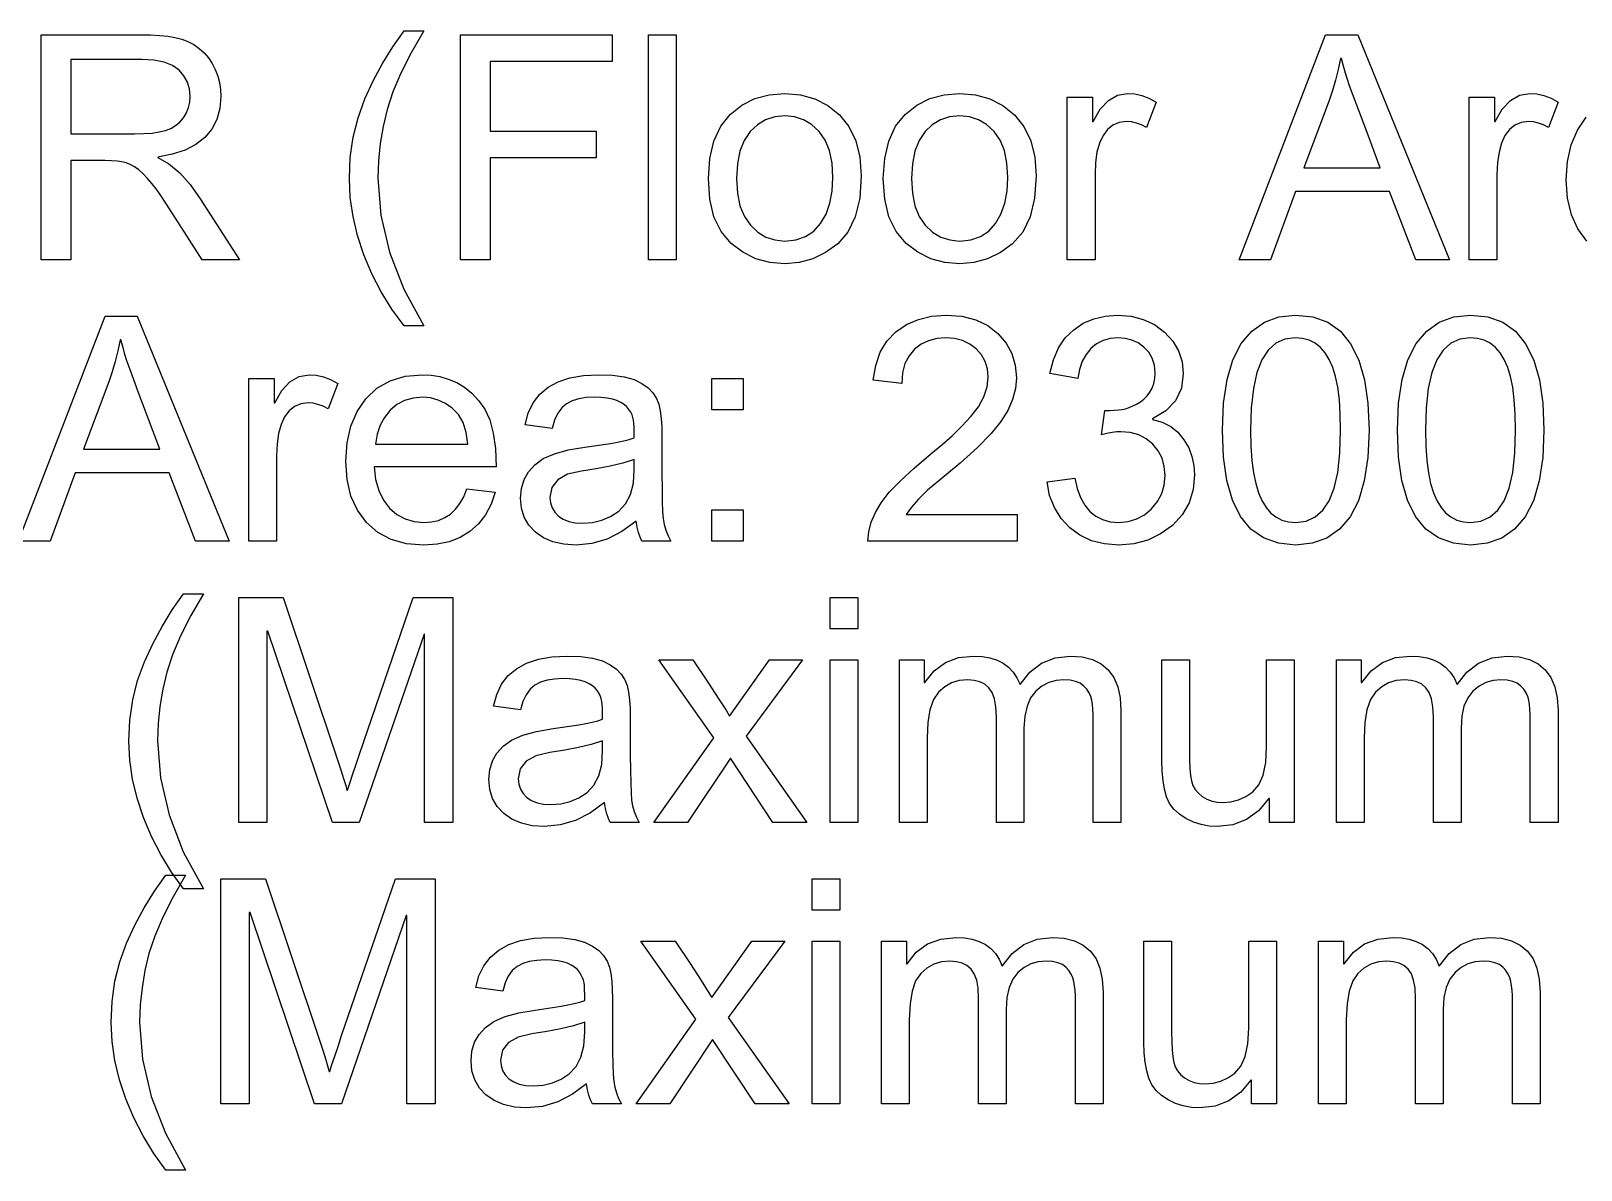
# Model space of a CAD drawing. Header units: metres. Extents: x -522 to 329, y -382 to 480.
# Drawn here: x -31.73 to -17.96, y -17.59 to -7.47 of the extents above; entities that cross this region are included whole.
import ezdxf

# ---------------------------------------------------------------- set-up
doc = ezdxf.new("R2010")
doc.units = ezdxf.units.M
doc.layers.add('METRICS', color=7, linetype='Continuous')

msp = doc.modelspace()

# ---------------------------------------------------------------- linework, layer by layer
at = {"layer": 'METRICS'}
for points in [[(-29.876, -9.5), (-30.209, -9.5), (-30.344, -9.287), (-30.451, -9.119), (-30.53, -8.997), (-30.58, -8.92), (-30.616, -8.868), (-30.654, -8.82), (-30.692, -8.776), (-30.732, -8.735), (-30.771, -8.7), (-30.809, -8.672), (-30.846, -8.652), (-30.882, -8.638), (-30.92, -8.629), (-30.964, -8.622), (-31.013, -8.619), (-31.068, -8.617), (-31.374, -8.617), (-31.374, -9.5), (-31.638, -9.5), (-31.638, -7.5), (-30.753, -7.5), (-30.666, -7.501), (-30.586, -7.506), (-30.514, -7.513), (-30.449, -7.523), (-30.389, -7.538), (-30.334, -7.559), (-30.282, -7.587), (-30.233, -7.621), (-30.19, -7.66), (-30.151, -7.705), (-30.118, -7.754), (-30.091, -7.808), (-30.069, -7.866), (-30.053, -7.925), (-30.044, -7.985), (-30.041, -8.047), (-30.05, -8.155), (-30.077, -8.251), (-30.122, -8.337), (-30.184, -8.411), (-30.264, -8.474), (-30.36, -8.524), (-30.473, -8.561), (-30.602, -8.586), (-30.602, -8.591), (-30.503, -8.647), (-30.407, -8.727), (-30.315, -8.83), (-30.225, -8.956), (-29.876, -9.5)], [(-28.239, -10.087), (-28.415, -10.087), (-28.522, -9.939), (-28.617, -9.784), (-28.7, -9.623), (-28.771, -9.455), (-28.828, -9.284), (-28.868, -9.114), (-28.892, -8.945), (-28.9, -8.777), (-28.892, -8.59), (-28.866, -8.41), (-28.823, -8.237), (-28.763, -8.07), (-28.689, -7.91), (-28.607, -7.756), (-28.515, -7.608), (-28.415, -7.466), (-28.239, -7.466), (-28.35, -7.659), (-28.442, -7.84), (-28.513, -8.008), (-28.564, -8.164), (-28.6, -8.315), (-28.626, -8.467), (-28.641, -8.62), (-28.647, -8.774), (-28.621, -9.103), (-28.545, -9.432), (-28.417, -9.76), (-28.239, -10.087)], [(-26.565, -7.737), (-27.649, -7.737), (-27.649, -8.357), (-26.709, -8.357), (-26.709, -8.594), (-27.649, -8.594), (-27.649, -9.5), (-27.914, -9.5), (-27.914, -7.5), (-26.565, -7.5), (-26.565, -7.737)], [(-25.999, -9.5), (-26.244, -9.5), (-26.244, -7.5), (-25.999, -7.5), (-25.999, -9.5)], [(-19.13, -9.5), (-19.428, -9.5), (-19.663, -8.892), (-20.498, -8.892), (-20.719, -9.5), (-20.999, -9.5), (-20.231, -7.5), (-19.945, -7.5), (-19.13, -9.5)], [(-19.744, -8.681), (-19.853, -8.392), (-19.936, -8.172), (-19.991, -8.023), (-20.02, -7.944), (-20.037, -7.896), (-20.054, -7.841), (-20.071, -7.779), (-20.09, -7.709), (-20.097, -7.709), (-20.118, -7.808), (-20.142, -7.903), (-20.169, -7.995), (-20.199, -8.083), (-20.423, -8.681), (-19.744, -8.681)], [(-31.374, -8.38), (-30.806, -8.38), (-30.725, -8.378), (-30.652, -8.373), (-30.589, -8.363), (-30.534, -8.351), (-30.486, -8.332), (-30.444, -8.307), (-30.406, -8.276), (-30.374, -8.237), (-30.348, -8.193), (-30.329, -8.147), (-30.318, -8.098), (-30.314, -8.047), (-30.32, -7.981), (-30.339, -7.921), (-30.37, -7.865), (-30.413, -7.815), (-30.471, -7.773), (-30.545, -7.744), (-30.636, -7.726), (-30.742, -7.72), (-31.374, -7.72), (-31.374, -8.38)], [(-25.034, -8.02), (-24.894, -8.032), (-24.766, -8.068), (-24.651, -8.127), (-24.548, -8.211), (-24.463, -8.316), (-24.403, -8.442), (-24.367, -8.588), (-24.355, -8.754), (-24.368, -8.952), (-24.407, -9.118), (-24.472, -9.253), (-24.563, -9.357), (-24.671, -9.435), (-24.785, -9.49), (-24.906, -9.523), (-25.034, -9.534), (-25.167, -9.523), (-25.29, -9.489), (-25.405, -9.432), (-25.51, -9.353), (-25.599, -9.249), (-25.662, -9.118), (-25.7, -8.961), (-25.712, -8.777), (-25.7, -8.598), (-25.663, -8.444), (-25.602, -8.313), (-25.517, -8.207), (-25.414, -8.125), (-25.299, -8.067), (-25.172, -8.032), (-25.034, -8.02)], [(-23.48, -8.02), (-23.34, -8.032), (-23.212, -8.068), (-23.097, -8.127), (-22.994, -8.211), (-22.909, -8.316), (-22.849, -8.442), (-22.813, -8.588), (-22.801, -8.754), (-22.814, -8.952), (-22.853, -9.118), (-22.918, -9.253), (-23.01, -9.357), (-23.117, -9.435), (-23.232, -9.49), (-23.353, -9.523), (-23.48, -9.534), (-23.613, -9.523), (-23.736, -9.489), (-23.851, -9.432), (-23.956, -9.353), (-24.045, -9.249), (-24.108, -9.118), (-24.146, -8.961), (-24.158, -8.777), (-24.146, -8.598), (-24.109, -8.444), (-24.049, -8.313), (-23.963, -8.207), (-23.86, -8.125), (-23.745, -8.067), (-23.618, -8.032), (-23.48, -8.02)], [(-21.735, -8.098), (-21.82, -8.324), (-21.865, -8.301), (-21.91, -8.284), (-21.955, -8.274), (-21.999, -8.271), (-22.063, -8.279), (-22.12, -8.302), (-22.168, -8.34), (-22.207, -8.394), (-22.238, -8.462), (-22.261, -8.542), (-22.274, -8.635), (-22.278, -8.74), (-22.278, -9.5), (-22.524, -9.5), (-22.524, -8.053), (-22.3, -8.053), (-22.3, -8.271), (-22.295, -8.271), (-22.231, -8.161), (-22.159, -8.083), (-22.078, -8.035), (-21.988, -8.02), (-21.925, -8.025), (-21.862, -8.039), (-21.799, -8.064), (-21.735, -8.098)], [(-18.165, -8.098), (-18.25, -8.324), (-18.295, -8.301), (-18.34, -8.284), (-18.384, -8.274), (-18.428, -8.271), (-18.493, -8.279), (-18.549, -8.302), (-18.597, -8.34), (-18.637, -8.394), (-18.668, -8.462), (-18.69, -8.542), (-18.704, -8.635), (-18.708, -8.74), (-18.708, -9.5), (-18.954, -9.5), (-18.954, -8.053), (-18.73, -8.053), (-18.73, -8.271), (-18.724, -8.271), (-18.661, -8.161), (-18.589, -8.083), (-18.508, -8.035), (-18.417, -8.02), (-18.355, -8.025), (-18.292, -8.039), (-18.228, -8.064), (-18.165, -8.098)], [(-25.034, -9.332), (-24.935, -9.322), (-24.849, -9.293), (-24.776, -9.245), (-24.715, -9.177), (-24.667, -9.093), (-24.633, -8.997), (-24.613, -8.888), (-24.606, -8.767), (-24.613, -8.64), (-24.637, -8.529), (-24.675, -8.435), (-24.729, -8.358), (-24.795, -8.298), (-24.867, -8.255), (-24.947, -8.229), (-25.034, -8.22), (-25.123, -8.229), (-25.204, -8.255), (-25.277, -8.299), (-25.341, -8.36), (-25.394, -8.439), (-25.431, -8.534), (-25.454, -8.647), (-25.461, -8.777), (-25.453, -8.906), (-25.431, -9.019), (-25.392, -9.114), (-25.339, -9.192), (-25.274, -9.254), (-25.202, -9.297), (-25.122, -9.323), (-25.034, -9.332)], [(-23.48, -9.332), (-23.381, -9.322), (-23.295, -9.293), (-23.222, -9.245), (-23.161, -9.177), (-23.113, -9.093), (-23.079, -8.997), (-23.059, -8.888), (-23.052, -8.767), (-23.06, -8.64), (-23.083, -8.529), (-23.121, -8.435), (-23.175, -8.358), (-23.241, -8.298), (-23.313, -8.255), (-23.393, -8.229), (-23.48, -8.22), (-23.569, -8.229), (-23.65, -8.255), (-23.723, -8.299), (-23.787, -8.36), (-23.84, -8.439), (-23.877, -8.534), (-23.9, -8.647), (-23.907, -8.777), (-23.9, -8.906), (-23.877, -9.019), (-23.839, -9.114), (-23.785, -9.192), (-23.72, -9.254), (-23.648, -9.297), (-23.568, -9.323), (-23.48, -9.332)], [(-17.909, -9.334), (-17.99, -9.225), (-18.047, -9.098), (-18.081, -8.952), (-18.093, -8.788), (-18.082, -8.625), (-18.048, -8.478), (-17.993, -8.347), (-17.915, -8.233)], [(-29.969, -12), (-30.267, -12), (-30.502, -11.392), (-31.337, -11.392), (-31.558, -12), (-31.838, -12), (-31.07, -10), (-30.784, -10), (-29.969, -12)], [(-22.97, -12), (-24.295, -12), (-24.287, -11.915), (-24.265, -11.83), (-24.228, -11.744), (-24.177, -11.658), (-24.105, -11.565), (-24.007, -11.462), (-23.884, -11.349), (-23.735, -11.224), (-23.639, -11.144), (-23.548, -11.062), (-23.462, -10.978), (-23.382, -10.892), (-23.314, -10.804), (-23.265, -10.717), (-23.236, -10.629), (-23.226, -10.542), (-23.233, -10.469), (-23.253, -10.403), (-23.287, -10.344), (-23.334, -10.291), (-23.391, -10.248), (-23.455, -10.217), (-23.526, -10.199), (-23.604, -10.192), (-23.684, -10.199), (-23.756, -10.218), (-23.822, -10.25), (-23.881, -10.294), (-23.93, -10.351), (-23.966, -10.421), (-23.987, -10.503), (-23.995, -10.598), (-24.247, -10.569), (-24.226, -10.437), (-24.185, -10.321), (-24.126, -10.222), (-24.047, -10.139), (-23.953, -10.074), (-23.847, -10.028), (-23.729, -10), (-23.599, -9.99), (-23.46, -10.001), (-23.337, -10.031), (-23.23, -10.082), (-23.14, -10.153), (-23.068, -10.239), (-23.017, -10.333), (-22.986, -10.436), (-22.975, -10.547), (-22.984, -10.644), (-23.01, -10.741), (-23.053, -10.838), (-23.114, -10.937), (-23.2, -11.043), (-23.321, -11.167), (-23.476, -11.307), (-23.666, -11.464), (-23.765, -11.547), (-23.846, -11.625), (-23.909, -11.697), (-23.954, -11.763), (-22.97, -11.763), (-22.97, -12)], [(-21.768, -10.918), (-21.681, -10.943), (-21.605, -10.981), (-21.541, -11.032), (-21.488, -11.098), (-21.446, -11.171), (-21.417, -11.248), (-21.399, -11.328), (-21.393, -11.411), (-21.405, -11.541), (-21.443, -11.659), (-21.505, -11.765), (-21.591, -11.859), (-21.696, -11.935), (-21.81, -11.99), (-21.933, -12.023), (-22.067, -12.034), (-22.193, -12.024), (-22.308, -11.996), (-22.412, -11.947), (-22.503, -11.88), (-22.58, -11.797), (-22.639, -11.701), (-22.681, -11.593), (-22.704, -11.472), (-22.458, -11.438), (-22.436, -11.531), (-22.406, -11.611), (-22.369, -11.679), (-22.324, -11.734), (-22.271, -11.777), (-22.211, -11.808), (-22.143, -11.826), (-22.067, -11.832), (-21.984, -11.825), (-21.908, -11.802), (-21.839, -11.764), (-21.776, -11.711), (-21.723, -11.648), (-21.686, -11.577), (-21.664, -11.5), (-21.656, -11.416), (-21.663, -11.336), (-21.683, -11.263), (-21.717, -11.197), (-21.765, -11.138), (-21.823, -11.089), (-21.89, -11.055), (-21.965, -11.034), (-22.048, -11.027), (-22.085, -11.029), (-22.127, -11.034), (-22.172, -11.042), (-22.221, -11.053), (-22.192, -10.838), (-22.146, -10.837), (-22.104, -10.835), (-22.068, -10.832), (-22.037, -10.828), (-22.007, -10.822), (-21.976, -10.812), (-21.943, -10.798), (-21.909, -10.782), (-21.875, -10.761), (-21.844, -10.737), (-21.816, -10.708), (-21.791, -10.676), (-21.771, -10.639), (-21.756, -10.599), (-21.748, -10.554), (-21.745, -10.505), (-21.751, -10.435), (-21.77, -10.373), (-21.801, -10.319), (-21.844, -10.274), (-21.895, -10.238), (-21.95, -10.213), (-22.009, -10.197), (-22.072, -10.192), (-22.143, -10.198), (-22.207, -10.216), (-22.264, -10.245), (-22.314, -10.286), (-22.357, -10.339), (-22.391, -10.401), (-22.416, -10.473), (-22.432, -10.555), (-22.678, -10.51), (-22.647, -10.388), (-22.601, -10.282), (-22.542, -10.193), (-22.467, -10.12), (-22.382, -10.063), (-22.288, -10.023), (-22.187, -9.999), (-22.078, -9.99), (-21.958, -10), (-21.849, -10.028), (-21.75, -10.075), (-21.661, -10.141), (-21.588, -10.221), (-21.536, -10.309), (-21.504, -10.405), (-21.494, -10.51), (-21.511, -10.64), (-21.562, -10.751), (-21.648, -10.841), (-21.768, -10.913), (-21.768, -10.918)], [(-20.497, -9.99), (-20.344, -10.006), (-20.211, -10.054), (-20.099, -10.134), (-20.008, -10.246), (-19.936, -10.39), (-19.885, -10.566), (-19.855, -10.774), (-19.844, -11.014), (-19.855, -11.256), (-19.887, -11.464), (-19.939, -11.64), (-20.013, -11.782), (-20.106, -11.893), (-20.218, -11.971), (-20.348, -12.018), (-20.497, -12.034), (-20.649, -12.018), (-20.781, -11.97), (-20.893, -11.891), (-20.985, -11.779), (-21.056, -11.635), (-21.107, -11.46), (-21.137, -11.253), (-21.147, -11.014), (-21.137, -10.772), (-21.105, -10.563), (-21.053, -10.387), (-20.979, -10.244), (-20.886, -10.133), (-20.774, -10.054), (-20.644, -10.006), (-20.497, -9.99)], [(-18.943, -9.99), (-18.79, -10.006), (-18.657, -10.054), (-18.545, -10.134), (-18.454, -10.246), (-18.382, -10.39), (-18.331, -10.566), (-18.301, -10.774), (-18.291, -11.014), (-18.301, -11.256), (-18.333, -11.464), (-18.385, -11.64), (-18.459, -11.782), (-18.552, -11.893), (-18.664, -11.971), (-18.794, -12.018), (-18.943, -12.034), (-19.095, -12.018), (-19.227, -11.97), (-19.339, -11.891), (-19.431, -11.779), (-19.502, -11.635), (-19.553, -11.46), (-19.583, -11.253), (-19.593, -11.014), (-19.583, -10.772), (-19.551, -10.563), (-19.499, -10.387), (-19.425, -10.244), (-19.332, -10.133), (-19.22, -10.054), (-19.091, -10.006), (-18.943, -9.99)], [(-30.583, -11.181), (-30.692, -10.892), (-30.775, -10.672), (-30.83, -10.523), (-30.859, -10.444), (-30.876, -10.396), (-30.893, -10.341), (-30.91, -10.279), (-30.929, -10.209), (-30.936, -10.209), (-30.957, -10.308), (-30.981, -10.403), (-31.008, -10.495), (-31.038, -10.583), (-31.262, -11.181), (-30.583, -11.181)], [(-20.497, -11.832), (-20.404, -11.82), (-20.323, -11.784), (-20.254, -11.724), (-20.198, -11.641), (-20.154, -11.529), (-20.122, -11.388), (-20.103, -11.216), (-20.097, -11.014), (-20.1, -10.87), (-20.108, -10.743), (-20.122, -10.632), (-20.141, -10.537), (-20.166, -10.455), (-20.197, -10.385), (-20.233, -10.326), (-20.275, -10.278), (-20.322, -10.24), (-20.376, -10.214), (-20.435, -10.198), (-20.499, -10.192), (-20.592, -10.205), (-20.673, -10.241), (-20.741, -10.302), (-20.797, -10.387), (-20.84, -10.5), (-20.871, -10.642), (-20.89, -10.813), (-20.896, -11.014), (-20.894, -11.155), (-20.885, -11.281), (-20.871, -11.392), (-20.851, -11.487), (-20.826, -11.569), (-20.795, -11.639), (-20.759, -11.699), (-20.718, -11.747), (-20.671, -11.784), (-20.618, -11.811), (-20.56, -11.827), (-20.497, -11.832)], [(-18.943, -11.832), (-18.85, -11.82), (-18.769, -11.784), (-18.7, -11.724), (-18.644, -11.641), (-18.6, -11.529), (-18.568, -11.388), (-18.549, -11.216), (-18.543, -11.014), (-18.546, -10.87), (-18.554, -10.743), (-18.568, -10.632), (-18.587, -10.537), (-18.612, -10.455), (-18.643, -10.385), (-18.679, -10.326), (-18.721, -10.278), (-18.769, -10.24), (-18.822, -10.214), (-18.881, -10.198), (-18.945, -10.192), (-19.038, -10.205), (-19.119, -10.241), (-19.187, -10.302), (-19.243, -10.387), (-19.286, -10.5), (-19.318, -10.642), (-19.336, -10.813), (-19.342, -11.014), (-19.34, -11.155), (-19.331, -11.281), (-19.317, -11.392), (-19.297, -11.487), (-19.272, -11.569), (-19.241, -11.639), (-19.205, -11.699), (-19.164, -11.747), (-19.117, -11.784), (-19.064, -11.811), (-19.006, -11.827), (-18.943, -11.832)], [(-29.004, -10.598), (-29.089, -10.824), (-29.134, -10.801), (-29.179, -10.784), (-29.223, -10.774), (-29.267, -10.771), (-29.332, -10.779), (-29.388, -10.802), (-29.436, -10.84), (-29.476, -10.894), (-29.507, -10.962), (-29.529, -11.042), (-29.543, -11.135), (-29.547, -11.24), (-29.547, -12), (-29.793, -12), (-29.793, -10.553), (-29.569, -10.553), (-29.569, -10.771), (-29.563, -10.771), (-29.5, -10.661), (-29.428, -10.583), (-29.347, -10.535), (-29.256, -10.52), (-29.194, -10.525), (-29.131, -10.539), (-29.067, -10.564), (-29.004, -10.598)], [(-27.596, -11.338), (-28.681, -11.338), (-28.667, -11.451), (-28.639, -11.55), (-28.598, -11.635), (-28.544, -11.705), (-28.479, -11.761), (-28.406, -11.8), (-28.326, -11.824), (-28.239, -11.832), (-28.171, -11.828), (-28.109, -11.814), (-28.053, -11.79), (-28.003, -11.758), (-27.958, -11.716), (-27.918, -11.665), (-27.885, -11.604), (-27.857, -11.533), (-27.604, -11.565), (-27.641, -11.671), (-27.691, -11.765), (-27.754, -11.845), (-27.829, -11.913), (-27.916, -11.966), (-28.014, -12.004), (-28.121, -12.027), (-28.239, -12.034), (-28.393, -12.022), (-28.529, -11.984), (-28.648, -11.922), (-28.748, -11.834), (-28.829, -11.725), (-28.886, -11.598), (-28.92, -11.452), (-28.932, -11.288), (-28.921, -11.125), (-28.887, -10.978), (-28.832, -10.847), (-28.754, -10.733), (-28.656, -10.639), (-28.539, -10.573), (-28.405, -10.533), (-28.252, -10.52), (-28.174, -10.524), (-28.097, -10.537), (-28.022, -10.559), (-27.947, -10.589), (-27.877, -10.63), (-27.812, -10.683), (-27.752, -10.749), (-27.698, -10.826), (-27.654, -10.921), (-27.622, -11.038), (-27.603, -11.177), (-27.596, -11.338)], [(-26.045, -12), (-26.303, -12), (-26.319, -11.963), (-26.333, -11.921), (-26.345, -11.874), (-26.353, -11.821), (-26.479, -11.914), (-26.61, -11.981), (-26.746, -12.021), (-26.887, -12.034), (-26.995, -12.027), (-27.092, -12.005), (-27.176, -11.97), (-27.248, -11.92), (-27.306, -11.858), (-27.348, -11.786), (-27.372, -11.706), (-27.381, -11.617), (-27.373, -11.531), (-27.349, -11.452), (-27.309, -11.382), (-27.253, -11.32), (-27.178, -11.266), (-27.079, -11.223), (-26.956, -11.189), (-26.81, -11.165), (-26.581, -11.131), (-26.52, -11.12), (-26.464, -11.108), (-26.414, -11.095), (-26.37, -11.08), (-26.37, -11.029), (-26.371, -10.986), (-26.374, -10.951), (-26.377, -10.924), (-26.382, -10.901), (-26.39, -10.878), (-26.402, -10.854), (-26.417, -10.829), (-26.436, -10.806), (-26.46, -10.785), (-26.49, -10.767), (-26.524, -10.75), (-26.564, -10.737), (-26.61, -10.728), (-26.663, -10.722), (-26.722, -10.72), (-26.797, -10.724), (-26.863, -10.735), (-26.922, -10.753), (-26.972, -10.779), (-27.014, -10.815), (-27.05, -10.863), (-27.078, -10.924), (-27.098, -10.997), (-27.338, -10.966), (-27.311, -10.862), (-27.268, -10.771), (-27.209, -10.694), (-27.135, -10.632), (-27.046, -10.583), (-26.941, -10.548), (-26.82, -10.527), (-26.685, -10.52), (-26.563, -10.525), (-26.459, -10.539), (-26.372, -10.563), (-26.302, -10.597), (-26.247, -10.637), (-26.204, -10.682), (-26.172, -10.731), (-26.152, -10.783), (-26.14, -10.842), (-26.131, -10.908), (-26.126, -10.982), (-26.124, -11.064), (-26.124, -11.394), (-26.123, -11.533), (-26.121, -11.646), (-26.118, -11.735), (-26.113, -11.799), (-26.104, -11.85), (-26.09, -11.901), (-26.07, -11.951), (-26.045, -12)], [(-25.402, -10.832), (-25.682, -10.832), (-25.682, -10.553), (-25.402, -10.553), (-25.402, -10.832)], [(-27.849, -11.136), (-27.863, -11.034), (-27.89, -10.946), (-27.931, -10.874), (-27.986, -10.818), (-28.048, -10.775), (-28.113, -10.745), (-28.181, -10.726), (-28.252, -10.72), (-28.335, -10.728), (-28.41, -10.749), (-28.478, -10.786), (-28.538, -10.836), (-28.588, -10.899), (-28.626, -10.969), (-28.652, -11.049), (-28.667, -11.136), (-27.849, -11.136)], [(-26.37, -11.363), (-26.37, -11.274), (-26.471, -11.305), (-26.584, -11.332), (-26.707, -11.355), (-26.84, -11.376), (-26.962, -11.405), (-27.049, -11.453), (-27.101, -11.522), (-27.119, -11.611), (-27.114, -11.659), (-27.1, -11.702), (-27.076, -11.741), (-27.044, -11.776), (-27.002, -11.804), (-26.952, -11.824), (-26.894, -11.836), (-26.828, -11.84), (-26.74, -11.834), (-26.657, -11.813), (-26.58, -11.779), (-26.508, -11.732), (-26.448, -11.668), (-26.404, -11.585), (-26.378, -11.484), (-26.37, -11.363)], [(-25.402, -12), (-25.682, -12), (-25.682, -11.72), (-25.402, -11.72), (-25.402, -12)], [(-30.196, -15.087), (-30.372, -15.087), (-30.48, -14.939), (-30.575, -14.784), (-30.658, -14.623), (-30.729, -14.455), (-30.785, -14.284), (-30.826, -14.114), (-30.85, -13.945), (-30.858, -13.777), (-30.85, -13.59), (-30.824, -13.41), (-30.781, -13.237), (-30.72, -13.07), (-30.647, -12.91), (-30.564, -12.756), (-30.473, -12.608), (-30.372, -12.466), (-30.196, -12.466), (-30.308, -12.659), (-30.399, -12.84), (-30.471, -13.008), (-30.522, -13.164), (-30.558, -13.315), (-30.584, -13.467), (-30.599, -13.62), (-30.604, -13.774), (-30.579, -14.103), (-30.502, -14.432), (-30.375, -14.76), (-30.196, -15.087)], [(-27.981, -14.5), (-28.232, -14.5), (-28.232, -12.826), (-28.237, -12.826), (-28.813, -14.5), (-29.05, -14.5), (-29.623, -12.799), (-29.632, -12.799), (-29.632, -14.5), (-29.883, -14.5), (-29.883, -12.5), (-29.487, -12.5), (-29.014, -13.916), (-28.978, -14.023), (-28.951, -14.108), (-28.933, -14.171), (-28.922, -14.212), (-28.917, -14.212), (-28.896, -14.149), (-28.872, -14.074), (-28.843, -13.988), (-28.81, -13.892), (-28.333, -12.5), (-27.981, -12.5), (-27.981, -14.5)], [(-24.385, -12.778), (-24.63, -12.778), (-24.63, -12.5), (-24.385, -12.5), (-24.385, -12.778)], [(-26.326, -14.5), (-26.584, -14.5), (-26.6, -14.463), (-26.614, -14.421), (-26.626, -14.374), (-26.634, -14.321), (-26.76, -14.414), (-26.891, -14.481), (-27.027, -14.521), (-27.168, -14.534), (-27.276, -14.527), (-27.373, -14.505), (-27.457, -14.47), (-27.529, -14.42), (-27.587, -14.358), (-27.629, -14.286), (-27.653, -14.206), (-27.662, -14.117), (-27.654, -14.031), (-27.63, -13.952), (-27.59, -13.882), (-27.534, -13.82), (-27.459, -13.766), (-27.36, -13.723), (-27.237, -13.689), (-27.091, -13.665), (-26.862, -13.631), (-26.801, -13.62), (-26.745, -13.608), (-26.695, -13.595), (-26.651, -13.58), (-26.651, -13.529), (-26.652, -13.486), (-26.655, -13.451), (-26.658, -13.424), (-26.663, -13.401), (-26.671, -13.378), (-26.683, -13.354), (-26.698, -13.329), (-26.717, -13.306), (-26.741, -13.285), (-26.771, -13.267), (-26.805, -13.25), (-26.845, -13.237), (-26.891, -13.228), (-26.944, -13.222), (-27.003, -13.22), (-27.078, -13.224), (-27.144, -13.235), (-27.203, -13.253), (-27.253, -13.279), (-27.295, -13.315), (-27.331, -13.363), (-27.359, -13.424), (-27.379, -13.497), (-27.619, -13.466), (-27.592, -13.362), (-27.549, -13.271), (-27.49, -13.194), (-27.416, -13.132), (-27.327, -13.083), (-27.222, -13.048), (-27.101, -13.027), (-26.966, -13.02), (-26.844, -13.025), (-26.74, -13.039), (-26.653, -13.063), (-26.583, -13.097), (-26.528, -13.137), (-26.485, -13.182), (-26.453, -13.231), (-26.433, -13.283), (-26.421, -13.342), (-26.412, -13.408), (-26.407, -13.482), (-26.405, -13.564), (-26.405, -13.894), (-26.404, -14.033), (-26.402, -14.146), (-26.399, -14.235), (-26.394, -14.299), (-26.385, -14.35), (-26.371, -14.401), (-26.351, -14.451), (-26.326, -14.5)], [(-24.836, -14.5), (-25.139, -14.5), (-25.516, -13.927), (-25.896, -14.5), (-26.195, -14.5), (-25.664, -13.746), (-26.153, -13.053), (-25.849, -13.053), (-25.717, -13.252), (-25.619, -13.402), (-25.554, -13.502), (-25.524, -13.553), (-25.169, -13.053), (-24.876, -13.053), (-25.377, -13.732), (-24.836, -14.5)], [(-24.385, -14.5), (-24.63, -14.5), (-24.63, -13.053), (-24.385, -13.053), (-24.385, -14.5)], [(-22.048, -14.5), (-22.293, -14.5), (-22.293, -13.586), (-22.294, -13.537), (-22.297, -13.492), (-22.301, -13.451), (-22.307, -13.413), (-22.316, -13.379), (-22.331, -13.346), (-22.352, -13.315), (-22.377, -13.286), (-22.409, -13.262), (-22.45, -13.245), (-22.498, -13.235), (-22.554, -13.231), (-22.624, -13.238), (-22.689, -13.256), (-22.749, -13.288), (-22.804, -13.332), (-22.85, -13.391), (-22.882, -13.465), (-22.902, -13.554), (-22.909, -13.66), (-22.909, -14.5), (-23.154, -14.5), (-23.154, -13.559), (-23.158, -13.472), (-23.171, -13.4), (-23.191, -13.343), (-23.22, -13.301), (-23.257, -13.27), (-23.3, -13.249), (-23.351, -13.236), (-23.408, -13.231), (-23.484, -13.238), (-23.552, -13.259), (-23.613, -13.293), (-23.668, -13.34), (-23.712, -13.407), (-23.744, -13.497), (-23.763, -13.611), (-23.769, -13.748), (-23.769, -14.5), (-24.015, -14.5), (-24.015, -13.053), (-23.794, -13.053), (-23.794, -13.254), (-23.789, -13.254), (-23.706, -13.152), (-23.607, -13.078), (-23.49, -13.034), (-23.356, -13.02), (-23.28, -13.024), (-23.211, -13.036), (-23.148, -13.055), (-23.093, -13.083), (-23.045, -13.119), (-23.005, -13.163), (-22.971, -13.214), (-22.944, -13.274), (-22.856, -13.163), (-22.752, -13.083), (-22.633, -13.036), (-22.498, -13.02), (-22.392, -13.027), (-22.301, -13.05), (-22.224, -13.088), (-22.16, -13.141), (-22.111, -13.209), (-22.076, -13.293), (-22.055, -13.392), (-22.048, -13.505), (-22.048, -14.5)], [(-20.509, -14.5), (-20.729, -14.5), (-20.729, -14.287), (-20.735, -14.287), (-20.826, -14.395), (-20.932, -14.472), (-21.053, -14.519), (-21.19, -14.534), (-21.264, -14.53), (-21.335, -14.517), (-21.404, -14.495), (-21.47, -14.464), (-21.529, -14.425), (-21.577, -14.38), (-21.615, -14.329), (-21.642, -14.27), (-21.661, -14.204), (-21.674, -14.128), (-21.682, -14.044), (-21.685, -13.95), (-21.685, -13.053), (-21.439, -13.053), (-21.439, -13.855), (-21.438, -13.944), (-21.435, -14.02), (-21.429, -14.082), (-21.421, -14.13), (-21.408, -14.17), (-21.388, -14.206), (-21.36, -14.239), (-21.325, -14.267), (-21.284, -14.291), (-21.239, -14.308), (-21.191, -14.318), (-21.139, -14.321), (-21.071, -14.315), (-21.004, -14.297), (-20.94, -14.267), (-20.877, -14.225), (-20.823, -14.164), (-20.785, -14.077), (-20.762, -13.965), (-20.754, -13.826), (-20.754, -13.053), (-20.509, -13.053), (-20.509, -14.5)], [(-18.166, -14.5), (-18.412, -14.5), (-18.412, -13.586), (-18.413, -13.537), (-18.415, -13.492), (-18.42, -13.451), (-18.426, -13.413), (-18.435, -13.379), (-18.45, -13.346), (-18.47, -13.315), (-18.496, -13.286), (-18.528, -13.262), (-18.568, -13.245), (-18.617, -13.235), (-18.673, -13.231), (-18.742, -13.238), (-18.807, -13.256), (-18.867, -13.288), (-18.922, -13.332), (-18.968, -13.391), (-19.001, -13.465), (-19.021, -13.554), (-19.027, -13.66), (-19.027, -14.5), (-19.273, -14.5), (-19.273, -13.559), (-19.277, -13.472), (-19.289, -13.4), (-19.31, -13.343), (-19.339, -13.301), (-19.376, -13.27), (-19.419, -13.249), (-19.469, -13.236), (-19.527, -13.231), (-19.602, -13.238), (-19.671, -13.259), (-19.732, -13.293), (-19.786, -13.34), (-19.831, -13.407), (-19.863, -13.497), (-19.882, -13.611), (-19.888, -13.748), (-19.888, -14.5), (-20.134, -14.5), (-20.134, -13.053), (-19.913, -13.053), (-19.913, -13.254), (-19.907, -13.254), (-19.825, -13.152), (-19.725, -13.078), (-19.609, -13.034), (-19.475, -13.02), (-19.398, -13.024), (-19.329, -13.036), (-19.267, -13.055), (-19.212, -13.083), (-19.164, -13.119), (-19.123, -13.163), (-19.089, -13.214), (-19.063, -13.274), (-18.975, -13.163), (-18.871, -13.083), (-18.751, -13.036), (-18.617, -13.02), (-18.511, -13.027), (-18.42, -13.05), (-18.342, -13.088), (-18.279, -13.141), (-18.23, -13.209), (-18.195, -13.293), (-18.173, -13.392), (-18.166, -13.505), (-18.166, -14.5)], [(-26.651, -13.863), (-26.651, -13.774), (-26.752, -13.805), (-26.865, -13.832), (-26.988, -13.855), (-27.121, -13.876), (-27.243, -13.905), (-27.33, -13.953), (-27.382, -14.022), (-27.4, -14.111), (-27.395, -14.159), (-27.381, -14.202), (-27.358, -14.241), (-27.325, -14.276), (-27.283, -14.304), (-27.233, -14.324), (-27.175, -14.336), (-27.109, -14.34), (-27.021, -14.334), (-26.938, -14.313), (-26.861, -14.279), (-26.789, -14.232), (-26.729, -14.168), (-26.685, -14.085), (-26.659, -13.984), (-26.651, -13.863)], [(-30.355, -17.587), (-30.531, -17.587), (-30.638, -17.439), (-30.733, -17.284), (-30.816, -17.123), (-30.887, -16.955), (-30.943, -16.784), (-30.984, -16.614), (-31.008, -16.445), (-31.016, -16.277), (-31.008, -16.09), (-30.982, -15.91), (-30.939, -15.737), (-30.879, -15.57), (-30.805, -15.41), (-30.723, -15.256), (-30.631, -15.108), (-30.531, -14.966), (-30.355, -14.966), (-30.466, -15.159), (-30.557, -15.34), (-30.629, -15.508), (-30.68, -15.664), (-30.716, -15.815), (-30.742, -15.967), (-30.757, -16.12), (-30.763, -16.274), (-30.737, -16.603), (-30.661, -16.932), (-30.533, -17.26), (-30.355, -17.587)], [(-28.139, -17), (-28.39, -17), (-28.39, -15.326), (-28.396, -15.326), (-28.971, -17), (-29.209, -17), (-29.782, -15.299), (-29.79, -15.299), (-29.79, -17), (-30.041, -17), (-30.041, -15), (-29.645, -15), (-29.172, -16.416), (-29.137, -16.523), (-29.109, -16.608), (-29.091, -16.671), (-29.08, -16.712), (-29.075, -16.712), (-29.055, -16.649), (-29.03, -16.574), (-29.001, -16.488), (-28.969, -16.392), (-28.491, -15), (-28.139, -15), (-28.139, -17)], [(-24.543, -15.278), (-24.789, -15.278), (-24.789, -15), (-24.543, -15), (-24.543, -15.278)], [(-26.484, -17), (-26.742, -17), (-26.759, -16.963), (-26.773, -16.921), (-26.784, -16.874), (-26.793, -16.821), (-26.919, -16.914), (-27.049, -16.981), (-27.185, -17.021), (-27.326, -17.034), (-27.435, -17.027), (-27.531, -17.005), (-27.615, -16.97), (-27.688, -16.92), (-27.745, -16.858), (-27.787, -16.786), (-27.812, -16.706), (-27.82, -16.617), (-27.812, -16.531), (-27.788, -16.452), (-27.748, -16.382), (-27.692, -16.32), (-27.617, -16.266), (-27.518, -16.223), (-27.396, -16.189), (-27.25, -16.165), (-27.02, -16.131), (-26.959, -16.12), (-26.903, -16.108), (-26.853, -16.095), (-26.809, -16.08), (-26.809, -16.029), (-26.811, -15.986), (-26.813, -15.951), (-26.816, -15.924), (-26.821, -15.901), (-26.829, -15.878), (-26.841, -15.854), (-26.856, -15.829), (-26.875, -15.806), (-26.9, -15.785), (-26.929, -15.767), (-26.963, -15.75), (-27.003, -15.737), (-27.049, -15.728), (-27.102, -15.722), (-27.161, -15.72), (-27.236, -15.724), (-27.303, -15.735), (-27.361, -15.753), (-27.411, -15.779), (-27.454, -15.815), (-27.489, -15.863), (-27.517, -15.924), (-27.538, -15.997), (-27.778, -15.966), (-27.75, -15.862), (-27.707, -15.771), (-27.648, -15.694), (-27.574, -15.632), (-27.485, -15.583), (-27.38, -15.548), (-27.26, -15.527), (-27.124, -15.52), (-27.003, -15.525), (-26.898, -15.539), (-26.811, -15.563), (-26.741, -15.597), (-26.686, -15.637), (-26.643, -15.682), (-26.611, -15.731), (-26.591, -15.783), (-26.579, -15.842), (-26.57, -15.908), (-26.565, -15.982), (-26.563, -16.064), (-26.563, -16.394), (-26.563, -16.533), (-26.561, -16.646), (-26.557, -16.735), (-26.552, -16.799), (-26.543, -16.85), (-26.529, -16.901), (-26.51, -16.951), (-26.484, -17)], [(-24.995, -17), (-25.297, -17), (-25.674, -16.427), (-26.055, -17), (-26.353, -17), (-25.823, -16.246), (-26.311, -15.553), (-26.007, -15.553), (-25.875, -15.752), (-25.777, -15.902), (-25.713, -16.002), (-25.682, -16.053), (-25.327, -15.553), (-25.034, -15.553), (-25.535, -16.232), (-24.995, -17)], [(-24.543, -17), (-24.789, -17), (-24.789, -15.553), (-24.543, -15.553), (-24.543, -17)], [(-22.206, -17), (-22.452, -17), (-22.452, -16.086), (-22.452, -16.037), (-22.455, -15.992), (-22.459, -15.951), (-22.465, -15.913), (-22.475, -15.879), (-22.49, -15.846), (-22.51, -15.815), (-22.535, -15.786), (-22.568, -15.762), (-22.608, -15.745), (-22.656, -15.735), (-22.712, -15.731), (-22.782, -15.738), (-22.847, -15.756), (-22.907, -15.788), (-22.962, -15.832), (-23.008, -15.891), (-23.041, -15.965), (-23.06, -16.054), (-23.067, -16.16), (-23.067, -17), (-23.312, -17), (-23.312, -16.059), (-23.317, -15.972), (-23.329, -15.9), (-23.35, -15.843), (-23.379, -15.801), (-23.415, -15.77), (-23.459, -15.749), (-23.509, -15.736), (-23.566, -15.731), (-23.642, -15.738), (-23.71, -15.759), (-23.772, -15.793), (-23.826, -15.84), (-23.871, -15.907), (-23.902, -15.997), (-23.921, -16.111), (-23.928, -16.248), (-23.928, -17), (-24.173, -17), (-24.173, -15.553), (-23.952, -15.553), (-23.952, -15.754), (-23.947, -15.754), (-23.865, -15.652), (-23.765, -15.578), (-23.648, -15.534), (-23.514, -15.52), (-23.438, -15.524), (-23.369, -15.536), (-23.307, -15.555), (-23.252, -15.583), (-23.204, -15.619), (-23.163, -15.663), (-23.129, -15.714), (-23.102, -15.774), (-23.014, -15.663), (-22.91, -15.583), (-22.791, -15.536), (-22.656, -15.52), (-22.551, -15.527), (-22.459, -15.55), (-22.382, -15.588), (-22.319, -15.641), (-22.269, -15.709), (-22.234, -15.793), (-22.213, -15.892), (-22.206, -16.005), (-22.206, -17)], [(-20.667, -17), (-20.887, -17), (-20.887, -16.787), (-20.894, -16.787), (-20.984, -16.895), (-21.09, -16.972), (-21.212, -17.019), (-21.348, -17.034), (-21.422, -17.03), (-21.494, -17.017), (-21.562, -16.995), (-21.628, -16.964), (-21.687, -16.925), (-21.736, -16.88), (-21.773, -16.829), (-21.8, -16.77), (-21.819, -16.704), (-21.832, -16.628), (-21.84, -16.544), (-21.843, -16.45), (-21.843, -15.553), (-21.598, -15.553), (-21.598, -16.355), (-21.596, -16.444), (-21.593, -16.52), (-21.587, -16.582), (-21.579, -16.63), (-21.566, -16.67), (-21.546, -16.706), (-21.518, -16.739), (-21.483, -16.767), (-21.442, -16.791), (-21.398, -16.808), (-21.349, -16.818), (-21.297, -16.821), (-21.229, -16.815), (-21.162, -16.797), (-21.098, -16.767), (-21.035, -16.725), (-20.982, -16.664), (-20.943, -16.577), (-20.92, -16.465), (-20.913, -16.326), (-20.913, -15.553), (-20.667, -15.553), (-20.667, -17)], [(-18.325, -17), (-18.57, -17), (-18.57, -16.086), (-18.571, -16.037), (-18.574, -15.992), (-18.578, -15.951), (-18.584, -15.913), (-18.593, -15.879), (-18.608, -15.846), (-18.629, -15.815), (-18.654, -15.786), (-18.686, -15.762), (-18.727, -15.745), (-18.775, -15.735), (-18.831, -15.731), (-18.901, -15.738), (-18.966, -15.756), (-19.025, -15.788), (-19.08, -15.832), (-19.126, -15.891), (-19.159, -15.965), (-19.179, -16.054), (-19.186, -16.16), (-19.186, -17), (-19.431, -17), (-19.431, -16.059), (-19.435, -15.972), (-19.448, -15.9), (-19.468, -15.843), (-19.497, -15.801), (-19.534, -15.77), (-19.577, -15.749), (-19.628, -15.736), (-19.685, -15.731), (-19.76, -15.738), (-19.829, -15.759), (-19.89, -15.793), (-19.945, -15.84), (-19.989, -15.907), (-20.021, -15.997), (-20.04, -16.111), (-20.046, -16.248), (-20.046, -17), (-20.292, -17), (-20.292, -15.553), (-20.071, -15.553), (-20.071, -15.754), (-20.065, -15.754), (-19.983, -15.652), (-19.884, -15.578), (-19.767, -15.534), (-19.633, -15.52), (-19.557, -15.524), (-19.488, -15.536), (-19.425, -15.555), (-19.37, -15.583), (-19.322, -15.619), (-19.282, -15.663), (-19.248, -15.714), (-19.221, -15.774), (-19.133, -15.663), (-19.029, -15.583), (-18.91, -15.536), (-18.775, -15.52), (-18.669, -15.527), (-18.578, -15.55), (-18.501, -15.588), (-18.437, -15.641), (-18.388, -15.709), (-18.353, -15.793), (-18.332, -15.892), (-18.325, -16.005), (-18.325, -17)], [(-26.809, -16.363), (-26.809, -16.274), (-26.911, -16.305), (-27.023, -16.332), (-27.146, -16.355), (-27.28, -16.376), (-27.401, -16.405), (-27.488, -16.453), (-27.541, -16.522), (-27.558, -16.611), (-27.553, -16.659), (-27.539, -16.702), (-27.516, -16.741), (-27.483, -16.776), (-27.441, -16.804), (-27.392, -16.824), (-27.334, -16.836), (-27.267, -16.84), (-27.179, -16.834), (-27.097, -16.813), (-27.019, -16.779), (-26.947, -16.732), (-26.887, -16.668), (-26.844, -16.585), (-26.818, -16.484), (-26.809, -16.363)]]:
    msp.add_lwpolyline(points, dxfattribs=at)

doc.saveas('drawing.dxf')
